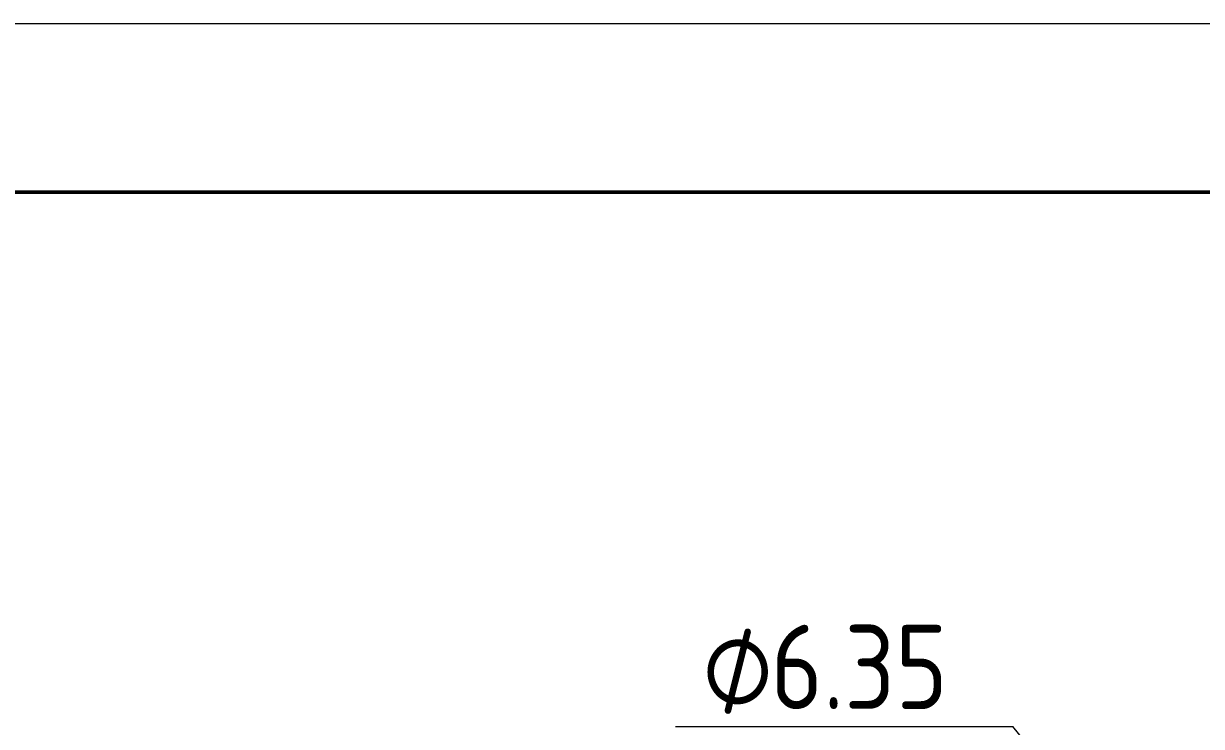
# Model space of a CAD drawing. Header units: millimetres. Extents: x -88595 to 880822, y -1054509 to -148035.
# Drawn here: x 415997 to 419491, y -340369 to -338285 of the extents above; entities that cross this region are included whole.
import ezdxf

# ---------------------------------------------------------------- set-up
doc = ezdxf.new("R2010")
doc.units = ezdxf.units.MM
doc.layers.add('Марки', color=7, linetype='Continuous', lineweight=20)
doc.layers.add('Основная надпись', color=7, linetype='Continuous', lineweight=30)
doc.styles.add('$10$GOST Common', font='GOST_Common.ttf', dxfattribs={"width": 0.9, "height": 250})
doc.styles.add('$6$GOST Common_1', font='GOST_Common.ttf', dxfattribs={"width": 0.9, "height": 250})

# ---------------------------------------------------------------- blocks, each defined once
blk = doc.blocks.new('$0$ADSK_M_Трубы - Диаметр_10-3265709-В_ОВ3_4')
at = {"layer": 'Марки'}
blk.add_line((-15956.5, 12420.2), (-14956.5, 12420.2), dxfattribs=at)

msp = doc.modelspace()

# ---------------------------------------------------------------- linework, layer by layer
at = {"layer": 'Марки'}
msp.add_line((419829, -341476.6), (418931, -340369.5), dxfattribs=at)
at = {"layer": 'Основная надпись', "lineweight": 20}
msp.add_line((406875, -338284.9), (448875, -338284.9), dxfattribs=at)
at = {"layer": 'Основная надпись', "lineweight": 50}
msp.add_line((448375, -338784.9), (408875, -338784.9), dxfattribs=at)

# ---------------------------------------------------------------- block references
at = {"layer": 'Марки'}
msp.add_blockref('$0$ADSK_M_Трубы - Диаметр_10-3265709-В_ОВ3_4', (433887.5, -352789.6), dxfattribs=at)

# ---------------------------------------------------------------- texts
at = {"layer": 'Марки', "lineweight": 9, "char_height": 250, "attachment_point": 1}
for s, insert, width, style in [('6.35', (418212.6, -340067.9), 663.797, '$10$GOST Common'), ('\\fGOST Common|b0|i0|c254|p34|;\\W.9;⌀', (418010.2, -340067.9), 245.316, '$6$GOST Common_1')]:
    msp.add_mtext(s, dxfattribs=dict(at, insert=insert, width=width, style=style))

doc.saveas('drawing.dxf')
